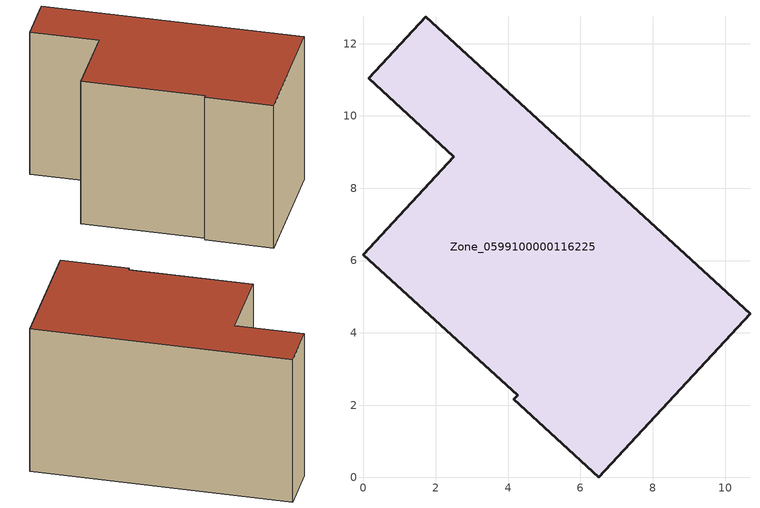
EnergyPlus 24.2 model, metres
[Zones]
Zone_0599100000116225
 floor ground (C_G): 10.69,4.53 6.51,0 4.16,2.17 4.26,2.28 0,6.16 2.5,8.87 0.14,11.04 1.72,12.75 z0
 wall outside (C_F): 6.51,0 10.69,4.53 1.72,12.75 0.14,11.04 2.5,8.87 0,6.16 4.26,2.28 4.16,2.17 6.51,0 z0:7.51
 roof outside (C_R): 4.16,2.17 6.51,0 10.69,4.53 1.72,12.75 0.14,11.04 2.5,8.87 0,6.16 4.26,2.28 z7.51
[BUILDING]
Pand.0599100000116225: North Axis=0; Terrain=City; Loads Convergence Tolerance Value=0.04; Temperature Convergence Tolerance Value=0.4; Solar Distribution=FullExterior; Maximum Number of Warmup Days=25; Minimum Number of Warmup Days=1
[Site:Location]
Rotterdam.The.Hague.AP_ZH_NLD Design_Conditions: Latitude=51.96; Longitude=4.45; Time Zone=1; Elevation=-4.5
[SITE:GROUNDTEMPERATURE:BUILDINGSURFACE]
18, 18, 18, 18, 18, 18, 18, 18, 18, 18, 18, 18
[MATERIAL] Thermal Absorptance=0.9; Solar Absorptance=0.7; Visible Absorptance=0.7
Name | Roughness | Thickness | Conductivity | Density | Specific Heat
G.TI.1975-1991 | MediumSmooth | 0.15 | 0.288461 | 540 | 1210
F.TI.1975-1991 | Rough | 0.3 | 0.230769 | 1920 | 840
R.TI.1975-1991 | MediumRough | 0.2 | 0.153846 | 1500 | 1000
[CONSTRUCTION]
C_G: G.TI.1975-1991
C_F: F.TI.1975-1991
C_R: R.TI.1975-1991
[ZONE]
Zone_0599100000116225: Type=1; Multiplier=1; Ceiling Height=Autocalculate; Volume=Autocalculate; Floor Area=autocalculate; Part of Total Floor Area=Yes
[ZONEINFILTRATION:DESIGNFLOWRATE]
Infil_Zone_0599100000116225: Zone or ZoneList or Space or SpaceList=Zone_0599100000116225; Schedule=AlwaysOn; Design Flow Rate Calculation Method=Flow/Area; Flow Rate per Floor Area=0.003; Constant Term Coefficient=1; Temperature Term Coefficient=0; Velocity Term Coefficient=0; Velocity Squared Term Coefficient=0
[HVACTEMPLATE:ZONE:IDEALLOADSAIRSYSTEM]
Zone_0599100000116225: Maximum Heating Supply Air Temperature=50; Minimum Cooling Supply Air Temperature=13; Maximum Heating Supply Air Humidity Ratio=0.0156; Minimum Cooling Supply Air Humidity Ratio=0.0077; Heating Limit=NoLimit; Cooling Limit=NoLimit; Dehumidification Control Type=ConstantSensibleHeatRatio; Cooling Sensible Heat Ratio=0.7; Dehumidification Setpoint=60; Humidification Control Type=None; Humidification Setpoint=30; Outdoor Air Method=None; Outdoor Air Flow Rate per Person=0.00944; Outdoor Air Flow Rate per Zone Floor Area=0; Outdoor Air Flow Rate per Zone=0; Demand Controlled Ventilation Type=None; Outdoor Air Economizer Type=NoEconomizer; Heat Recovery Type=None; Sensible Heat Recovery Effectiveness=0.7; Latent Heat Recovery Effectiveness=0.65
[ZONECONTROL:THERMOSTAT]
ThermostatControl_Zone_0599100000116225: Zone or ZoneList=Zone_0599100000116225; Control Type Schedule=DualSetpointControlType; Control 1=Thermostat_Zone_0599100000116225; Temperature Difference Between Cutout And Setpoint=0
[THERMOSTATSETPOINT:DUALSETPOINT]
Thermostat_Zone_0599100000116225: Heating Setpoint Temperature Schedule=HeatingSetpoint_Zone_0599100000116225; Cooling Setpoint Temperature Schedule=CoolingSetpoint_Zone_0599100000116225
[SCHEDULE:COMPACT]
HeatingSetpoint_Zone_0599100000116225: Through: 12/31, For: AllDays, Until: 24:00, 21
CoolingSetpoint_Zone_0599100000116225: Through: 12/31, For: AllDays, Until: 24:00, 24
DualSetpointControlType: Through: 12/31, For: AllDays, Until: 24:00, 4
AlwaysOn: Through: 12/31, For: AllDays, Until: 24:00, 1
